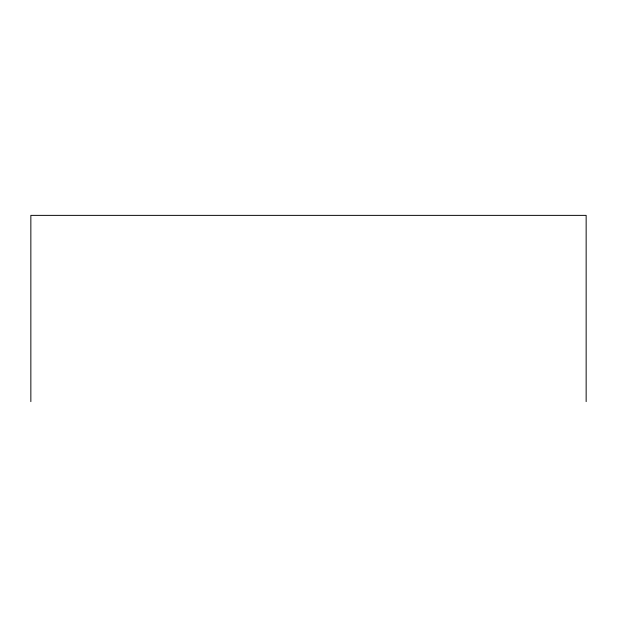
<?xml version="1.0" encoding="UTF-8"?>
<svg xmlns="http://www.w3.org/2000/svg" width="617" height="617" viewBox="0 0 617 617"><rect width="100%" height="100%" fill="white"/><g stroke="black" fill="none" stroke-linecap="round" stroke-linejoin="round"><path stroke-width="0.93" d="M586.15 401.628L586.15 215.372L30.85 215.372L30.85 401.628"/></g></svg>
